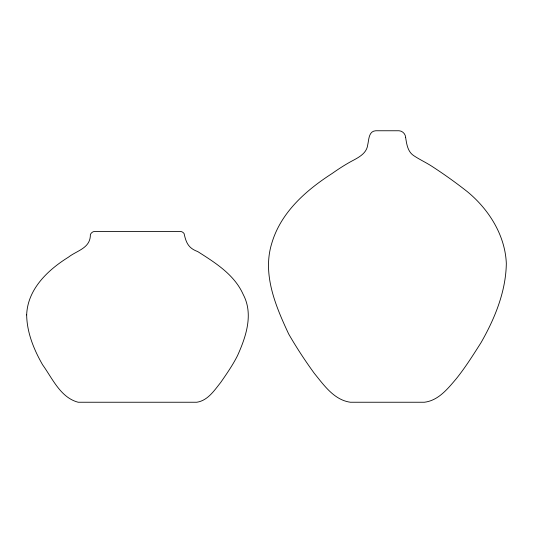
<?xml version="1.0" encoding="UTF-8"?>
<svg xmlns="http://www.w3.org/2000/svg" width="533" height="533" viewBox="0 0 533 533"><rect width="100%" height="100%" fill="white"/><g stroke="black" fill="none" stroke-linecap="round" stroke-linejoin="round"><path stroke-width="0.8" d="M405.626 137.361C406.659 144.057 407.678 151.972 414.048 155.849C419.704 159.6 425.894 162.452 431.603 166.116C443.869 174.064 455.795 182.572 467.274 191.62C488.728 209.196 505.157 235.166 506.323 263.402C505.93 291.478 494.791 318.647 480.993 342.706C473.184 354.965 465.442 367.317 456.335 378.67C447.78 388.73 438.446 400.55 424.408 402.242L350.374 402.242C334.038 399.957 323.977 385.206 314.317 373.36C305.109 360.694 296.488 347.576 288.679 333.998C275.694 306.235 262.183 274.442 271.717 243.494C280.718 212.547 305.802 190.454 331.986 173.585C338.375 169.094 344.924 164.81 351.8 161.093C358.542 157.515 366.777 153.397 367.71 144.849C368.956 139.826 368.543 131.191 375.718 130.758L399.057 130.758C402.495 130.945 405.46 133.923 405.626 137.361M26.663 314.923C26.916 332.579 33.919 349.668 42.6 364.799C52.481 378.503 60.489 397.625 78.184 402.242L196.83 402.242C207.81 400.583 214.353 390.403 220.762 382.381C226.758 373.713 232.821 365.005 237.551 355.558C246.019 336.736 253.661 314.197 243.228 294.516C234.433 274.682 215.352 262.782 197.763 251.596C188.282 248.158 186.07 242.555 184.098 233.607C183.285 232.488 182.006 231.575 180.587 231.495L94.428 231.495C92.635 231.608 91.063 232.981 90.383 234.593C90.503 248.285 77.145 250.37 68.371 257.219C47.843 269.958 27.569 289.159 26.663 314.923"/></g></svg>
